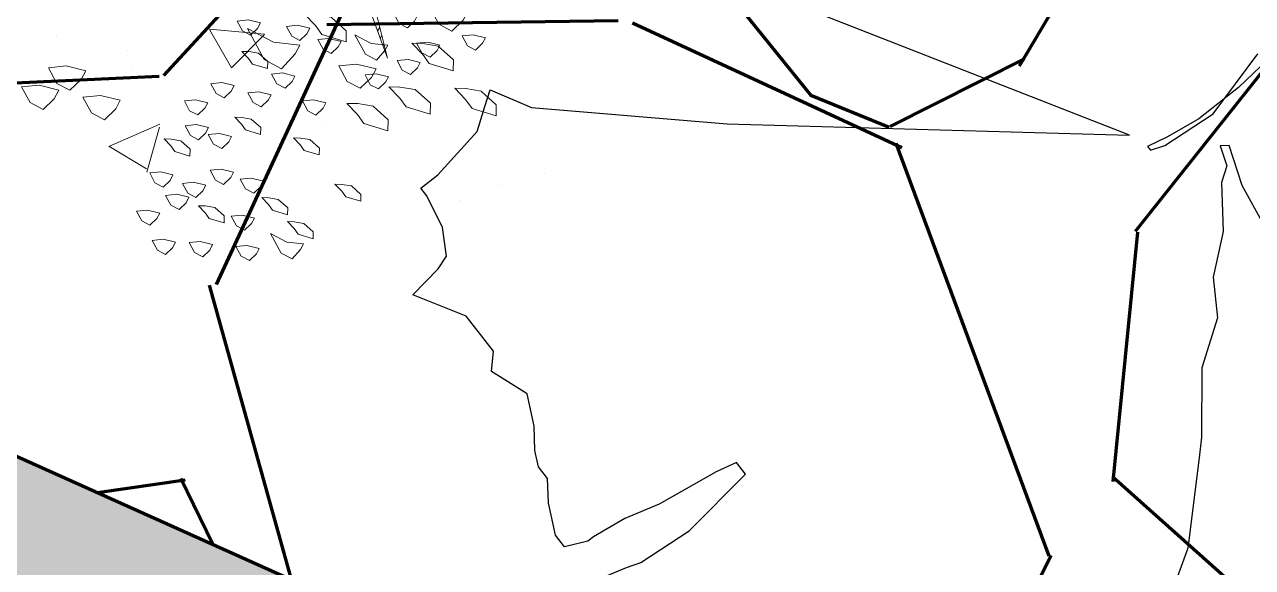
# Model space of a CAD drawing. Header units: millimetres. Extents: x 111 to 1506, y 14 to 566.
# Drawn here: x 245.119 to 246.597, y 193.169 to 193.822 of the extents above; entities that cross this region are included whole.
import ezdxf

# ---------------------------------------------------------------- set-up
doc = ezdxf.new("R2010")
doc.units = ezdxf.units.MM
for name, color, linetype, lineweight in [('ARBOLES', 78, 'Continuous', 5), ('G', 254, 'Continuous', 5), ('GRASS', 56, 'Continuous', 0)]:
    doc.layers.add(name, color=color, linetype=linetype, lineweight=lineweight)
doc.layers.add('fer', color=8, linetype='Continuous')

# ---------------------------------------------------------------- blocks, each defined once
blk = doc.blocks.new('*X16')
at = {"color": 0}
for p, q in [((16.81047117533234, 15.68), (16.818290526969, 15.68)), ((16.79237627547534, 15.66), (16.79593800361623, 15.66)), ((16.80142372540384, 15.67), (16.80711426529262, 15.67)), ((16.78332882554684, 15.65), (16.78476174193985, 15.65))]:
    blk.add_line(p, q, dxfattribs=at)
blk = doc.blocks.new('E1E')
at = {"layer": 'ARBOLES', "ltscale": 0.2}
for p, q in [((96.05984745605137, 59.56668862385395), (96.05984745605137, 59.56668862385395)), ((96.12199305213785, 59.5390584772238), (96.12199305213785, 59.5390584772238)), ((96.17960459498809, 59.52228089270265), (96.17960459498809, 59.52228089270265)), ((96.26909610571344, 59.31401346727288), (96.26909610571344, 59.31401346727288)), ((96.5117899379291, 59.21058800854694), (96.4570804002664, 59.17059756050985)), ((96.53175851765573, 59.14703815224089), (96.5091952759514, 59.20670504243098)), ((96.31222996684453, 59.10361924484577), (96.2541850288607, 59.15829070924932)), ((96.32167924824448, 59.1674116423067), (96.25444151352262, 59.15895844912603)), ((96.31284377906051, 59.10409267544405), (96.32203660558324, 59.16721739011022)), ((96.53110944283941, 59.14772774366183), (96.45383694428328, 59.16740373950613)), ((96.4334025272398, 59.07612982412802), (96.4334025272398, 59.07612982412802)), ((96.42475684482514, 59.05423916608656), (96.42475684482514, 59.05423916608656)), ((96.49156451101696, 58.97423104196257), (96.49156451101696, 58.97423104196257))]:
    blk.add_line(p, q, dxfattribs=at)
for points in [[(96.08344341521268, 59.41267883512596), (96.08415498935591, 59.42858307953456), (96.0631701452608, 59.45820724505499), (96.05305845270908, 59.44591093192189), (96.05813924140915, 59.4169985703907), (96.07333172266081, 59.40038252199274), (96.0856280224911, 59.39027053215617)], [(96.30654665542174, 59.40643834791062), (96.30699135350703, 59.41637770153208), (96.29387688036415, 59.43489131646952), (96.28755758059737, 59.42720673860894), (96.29073281824269, 59.4091379653991), (96.30022735565481, 59.39875377005005), (96.30791192520171, 59.39243428449497)], [(96.39418980703445, 59.40649948215575), (96.39463450511988, 59.41643883577721), (96.381520031977, 59.43495245071476), (96.37520073221017, 59.42726787285395), (96.37837596985551, 59.40919909964446), (96.38787050726768, 59.39881490429518), (96.39555507681456, 59.39249541874009)], [(96.40546313678821, 59.43587270129255), (96.42353163991804, 59.43904772763135), (96.4307715113795, 59.42278888845492), (96.42537278330715, 59.39116089355711), (96.41451297611505, 59.41554915232193), (96.39733386915606, 59.43225283322606)], [(96.45969982170143, 59.40157565602889), (96.47370369101499, 59.4029407483345), (96.47913359461116, 59.39074661895215), (96.47643423057495, 59.37493262150319), (96.4628750593467, 59.38350688281916), (96.45157055406929, 59.3979557879625)], [(96.15722121419316, 59.35200689610614), (96.15793278833635, 59.36791114051474), (96.13694794424141, 59.39753530603517), (96.12683625168967, 59.38523899290207), (96.1319170403896, 59.356326631371), (96.14710952164141, 59.33971058297292), (96.15940582147155, 59.32959859313637)], [(96.4019055521051, 59.35635787232086), (96.40235025019041, 59.36629722594232), (96.38923577704752, 59.38481084087964), (96.38291647728072, 59.37712626301906), (96.38609171492605, 59.35905748980921), (96.3955862523382, 59.34867329446028), (96.40327082188507, 59.3423538089051)], [(96.01383066961435, 59.36376734607796), (96.02783453892805, 59.36513243838355), (96.03326444252414, 59.35293830900121), (96.03056507848798, 59.33712431155235), (96.01700590725972, 59.34569857286833), (96.00570140198221, 59.36014747801146)], [(96.09218184432623, 59.32304562324673), (96.0928934184696, 59.33894986765522), (96.07190857437435, 59.36857403317575), (96.06179688182252, 59.35627772004266), (96.06687767052273, 59.32736535851146), (96.08207015177452, 59.31074931011362), (96.09436645160456, 59.30063732027706)], [(96.22012586163014, 59.3332554357401), (96.22083743577349, 59.34915968014871), (96.19985259167825, 59.37878384566902), (96.18974089912655, 59.36648753253591), (96.1948216878267, 59.33757517100485), (96.2100141690784, 59.32095912260688), (96.22231046890846, 59.31084713277021)], [(96.43804255836464, 59.36270792499833), (96.45204642767831, 59.36407301730394), (96.45747633127432, 59.35187888792158), (96.45477696723827, 59.33606489047275), (96.44121779601, 59.34463915178871), (96.42991329073236, 59.35908805693184)], [(96.50942717471314, 59.35552932311058), (96.52343104402672, 59.35689441541619), (96.52886094762282, 59.34470028603384), (96.52616158358654, 59.328886288585), (96.51260241235836, 59.33746054990097), (96.50129790708084, 59.3519094550441)], [(96.07213198834364, 59.33128023484759), (96.08613585765731, 59.33264532715321), (96.09156576125332, 59.32045119777085), (96.08886639721723, 59.304637200322), (96.07530722598896, 59.31321146163786), (96.06400272071134, 59.32766036678122)], [(96.1100789624685, 59.33356557773111), (96.12408283178223, 59.33493067003671), (96.1295127353783, 59.32273654065436), (96.12681337134217, 59.30692254320551), (96.11325420011387, 59.31549680452149), (96.10194969483636, 59.32994570966461)], [(96.31248360815066, 59.31653932358965), (96.31292830623607, 59.32647867721111), (96.29981383309321, 59.34499229214843), (96.29349453332638, 59.33730771428797), (96.29666977097172, 59.31923894107812), (96.30616430838388, 59.30885474572919), (96.31384887793062, 59.30253526017399)], [(96.39469685616737, 59.32879458721735), (96.40870072548107, 59.33015967952274), (96.41413062907719, 59.31796555014038), (96.411431265041, 59.30215155269165), (96.39787209381271, 59.31072581400751), (96.3865675885352, 59.32517471915075)], [(96.48145061160942, 59.30897701421946), (96.4818953096948, 59.31891636784091), (96.46878083655196, 59.33742998277823), (96.46246153678514, 59.32974540491766), (96.46563677443035, 59.31167663170803), (96.47513131184259, 59.30129243635888), (96.48281588138941, 59.29497295080391)], [(96.01555774877257, 59.32010058463247), (96.0379657411542, 59.32228490792914), (96.04665428541936, 59.30277273224515), (96.04233495571104, 59.27746830198934), (96.02063853747259, 59.29118822310129), (96.00254987479916, 59.31430833006054)], [(96.15933044187108, 59.32140201547126), (96.17333431118473, 59.32276710777687), (96.17876421478073, 59.31057297839451), (96.17606485074457, 59.29475898094579), (96.16250567951641, 59.30333324226165), (96.15120117423876, 59.31778214740488)], [(96.54965999031258, 59.31986718554144), (96.56366385962615, 59.32123227784692), (96.56909376322224, 59.3090381484647), (96.56639439918608, 59.29322415101573), (96.5528352279577, 59.30179841233171), (96.5415307226803, 59.31624731747494)], [(96.17099054715837, 59.3035823588912), (96.19339853954004, 59.30576668218774), (96.20208708380522, 59.28625450650389), (96.19776775409692, 59.26095007624807), (96.17607133585844, 59.27466999736025), (96.15798267318488, 59.29779010431939)], [(96.25376876685976, 59.29526495691861), (96.26777263617343, 59.29663004922399), (96.27320253976966, 59.28443591984164), (96.27050317573335, 59.26862192239302), (96.25694400450509, 59.27719618370889), (96.24563949922745, 59.29164508885212)], [(96.42092580245314, 59.29176735734249), (96.43492967176692, 59.29313244964799), (96.44035957536293, 59.28093832026563), (96.43766021132677, 59.26512432281679), (96.42410104009848, 59.27369858413276), (96.41279653482107, 59.28814748927599)], [(96.071718465782, 59.27751875694621), (96.0857223350957, 59.2788838492517), (96.09115223869179, 59.26668971986946), (96.08845287465547, 59.2508757224205), (96.0748937034272, 59.25944998373647), (96.0635891981498, 59.27389888887971)], [(96.13179857685274, 59.2847890602016), (96.14986707998257, 59.2879640865405), (96.15710695144405, 59.27170524736395), (96.1517082233717, 59.24007725246626), (96.1408484161796, 59.26446551123108), (96.1236693092207, 59.28116919213521)], [(96.46430268017416, 59.28185857084353), (96.47830654948795, 59.28322366314914), (96.48373645308395, 59.27102953376679), (96.48103708904776, 59.25521553631795), (96.46747791781948, 59.26378979763381), (96.456173412542, 59.27823870277716)], [(96.49412038666686, 59.28052404566056), (96.50812425598059, 59.28188913796615), (96.51355415957669, 59.26969500858381), (96.51085479554052, 59.25388101113496), (96.49729562431223, 59.26245527245094), (96.48599111903471, 59.27690417759406)], [(96.36087686690615, 59.24067492980696), (96.36132156499156, 59.25061428342842), (96.34820709184866, 59.26912789836575), (96.34188779208188, 59.26144332050515), (96.3450630297271, 59.24337454729542), (96.35455756713934, 59.23299035194638), (96.362242136686, 59.22667086639119)], [(96.54156189820395, 59.27242519319491), (96.55556576751765, 59.27379028550051), (96.56099567111383, 59.26159615611815), (96.55829630707755, 59.24578215866931), (96.54473713584929, 59.25435641998529), (96.53343263057177, 59.2688053251284)], [(96.1884175205369, 59.19443697132811), (96.18912909468024, 59.2103412157367), (96.16814425058504, 59.23996538125714), (96.15803255803343, 59.2276690681239), (96.1631133467335, 59.19875670659285), (96.17830582798528, 59.18214065819488), (96.19060212781531, 59.17202866835832)], [(96.18152592986445, 59.23874272728328), (96.19552979917812, 59.24010781958888), (96.20095970277424, 59.22791369020642), (96.19826033873807, 59.21209969275757), (96.18470116750977, 59.22067395407343), (96.17339666223228, 59.23512285921679)], [(96.39113927148428, 59.24927975824532), (96.40514314079796, 59.25064485055092), (96.41057304439396, 59.23845072116858), (96.4078736803578, 59.22263672371973), (96.39431450912953, 59.23121098503571), (96.38301000385212, 59.24565989017882)], [(96.49234159432528, 59.24076663117471), (96.50634546363895, 59.24213172348021), (96.51177536723507, 59.22993759409795), (96.50907600319887, 59.214123596649), (96.49551683197063, 59.22269785796497), (96.48421232669314, 59.23714676310821)], [(96.26510444766113, 59.23699392749522), (96.27910831697481, 59.23835901980082), (96.28453822057081, 59.22616489041847), (96.28183885653476, 59.2103508929695), (96.2682796853065, 59.21892515428549), (96.25697518002896, 59.23337405942885)], [(96.30892602346754, 59.23702449461796), (96.32292989278123, 59.23838958692345), (96.32835979637724, 59.2261954575411), (96.32566043234107, 59.21038146009225), (96.31210126111289, 59.21895572140811), (96.30079675583528, 59.23340462655145)], [(96.46074509549105, 59.20234374187173), (96.46118979357644, 59.21228309549318), (96.44807532043357, 59.23079671043061), (96.44175602066655, 59.22311213257004), (96.444931258312, 59.2050433593602), (96.45442579572423, 59.19465916401114), (96.46211036527092, 59.18833967845607)], [(96.23684126086545, 59.20820580376839), (96.26575319023395, 59.21328625435095), (96.27733791592064, 59.1872700201058), (96.26869925650412, 59.13666115959418), (96.25132216797388, 59.17568551096193), (96.22383338689218, 59.20241354919657)], [(96.40968364822328, 59.21857201392564), (96.42368751753695, 59.21993710623126), (96.42911742113294, 59.2077429768489), (96.42641805709677, 59.19192897939996), (96.41285888586836, 59.20050324071592), (96.401554380591, 59.21495214585916)], [(96.20550021019942, 59.19584085358115), (96.21950407951309, 59.19720594588674), (96.22493398310922, 59.1850118165044), (96.22223461907305, 59.16919781905555), (96.20867544784477, 59.17777208037141), (96.19737094256723, 59.19222098551465)], [(96.29406393350685, 59.17195857078927), (96.29450863159212, 59.18189792441073), (96.28139415844923, 59.20041153934817), (96.27507485868244, 59.1927269614876), (96.27825009632777, 59.17465818827785), (96.28774463373993, 59.16427399292871), (96.2954292032868, 59.15795450737372)], [(96.34283953930007, 59.193677779188), (96.35684340861376, 59.19504287149372), (96.36227331220985, 59.18284874211139), (96.35957394817379, 59.16703474466242), (96.34601477694531, 59.17560900597839), (96.33471027166792, 59.19005791112152)], [(96.38847108297176, 59.18964363651654), (96.40247495228544, 59.19100872882215), (96.40790485588165, 59.17881459943981), (96.40520549184549, 59.16300060199096), (96.39164632061708, 59.17157486330681), (96.38034181533959, 59.18602376845005)], [(96.25703753107635, 59.14572981086876), (96.27104140039015, 59.14709490317436), (96.27647130398614, 59.13490077379201), (96.27377193995008, 59.11908677634317), (96.26021276872179, 59.12766103765902), (96.24890826344419, 59.14210994280226)], [(96.49064445789195, 59.11079165933408), (96.51305245027372, 59.11297598263064), (96.52174099453879, 59.09346380694687), (96.51742166483045, 59.06815937669107), (96.49572524659212, 59.08187929780301), (96.47763658391857, 59.10499940476227)], [(96.50370221671385, 59.04646287771065), (96.52611020909552, 59.04864720100708), (96.53479875336069, 59.02913502532333), (96.53047942365237, 59.00383059506753), (96.50878300541392, 59.01755051617945), (96.49069434274045, 59.04067062313872)], [(96.55141438289905, 59.04432746574246), (96.57382237528081, 59.046511789039), (96.58251091954588, 59.02699961335502), (96.57819158983767, 59.00169518309933), (96.55649517159912, 59.01541510421139), (96.53840650892569, 59.03853521117053)]]:
    blk.add_lwpolyline(points, close=True, dxfattribs=at)
blk.add_lwpolyline([(96.07281968791156, 59.1039941328027), (96.13557468080324, 59.29560578102284), (96.06123496222477, 59.13001036704797)], dxfattribs=at)
at = {"layer": 'ARBOLES', "ltscale": 0.2, "xscale": 0.8372139817761642, "yscale": 0.8372139817761642, "zscale": 0.8372139817761642, "rotation": 204.0028523145856}
blk.add_blockref('*X16', (103.6395475192941, 76.97354757922794), dxfattribs=at)
blk = doc.blocks.new('tr')
at = {"layer": 'fer', "color": 97}
for p, q in [((1378.723139890133, 205.989481824105), (1378.729090990159, 205.9288216330938)), ((1378.723139890133, 205.989481824105), (1378.729090990159, 205.9288216330938)), ((1378.735042090184, 205.8854929252234), (1378.711237690082, 205.9721503409569)), ((1378.735042090184, 205.8854929252234), (1378.711237690082, 205.9721503409569)), ((1378.729090990159, 205.9288216330938), (1378.729090990159, 205.8681614420825)), ((1378.729090990159, 205.9288216330938), (1378.729090990159, 205.8681614420825)), ((1378.729090990159, 205.8161669926453), (1378.735042090184, 205.8854929252234)), ((1378.729090990159, 205.8161669926453), (1378.735042090184, 205.8854929252234)), ((1378.776699790358, 205.8768271836566), (1378.770748690333, 205.8681614420825)), ((1378.776699790358, 205.8768271836566), (1378.770748690333, 205.8681614420825)), ((1378.824308590554, 205.8594957005084), (1378.776699790358, 205.8768271836566)), ((1378.824308590554, 205.8594957005084), (1378.776699790358, 205.8768271836566)), ((1378.729090990159, 205.8681614420825), (1378.723139890133, 205.8248327342121)), ((1378.729090990159, 205.8681614420825), (1378.723139890133, 205.8248327342121)), ((1378.770748690333, 205.8681614420825), (1378.794553090431, 205.8594957005084)), ((1378.770748690333, 205.8681614420825), (1378.794553090431, 205.8594957005084)), ((1378.794553090431, 205.8594957005084), (1378.806455290482, 205.8421642173603)), ((1378.794553090431, 205.8594957005084), (1378.806455290482, 205.8421642173603)), ((1378.877868490779, 205.8508299589344), (1378.824308590554, 205.8594957005084)), ((1378.877868490779, 205.8508299589344), (1378.824308590554, 205.8594957005084)), ((1378.806455290482, 205.8421642173603), (1378.854064090678, 205.8075012510712)), ((1378.806455290482, 205.8421642173603), (1378.854064090678, 205.8075012510712)), ((1378.723139890133, 205.8248327342121), (1378.717188790108, 205.7988355094972)), ((1378.723139890133, 205.8248327342121), (1378.717188790108, 205.7988355094972)), ((1378.723139890133, 205.7988355094972), (1378.729090990159, 205.8161669926453)), ((1378.723139890133, 205.7988355094972), (1378.729090990159, 205.8161669926453)), ((1378.717188790108, 205.7988355094972), (1378.723139890133, 205.7988355094972)), ((1378.717188790108, 205.7988355094972), (1378.723139890133, 205.7988355094972)), ((1378.854064090678, 205.8075012510712), (1378.889770690826, 205.7641725432081)), ((1378.854064090678, 205.8075012510712), (1378.889770690826, 205.7641725432081)), ((1378.69338439001, 205.7901697679231), (1377.943545786884, 205.3482169477033)), ((1378.69338439001, 205.7901697679231), (1377.943545786884, 205.3482169477033)), ((1378.383927188721, 205.4175428802887), (1378.69338439001, 205.7901697679231)), ((1378.383927188721, 205.4175428802887), (1378.69338439001, 205.7901697679231)), ((1378.889770690826, 205.7641725432081), (1378.931428391001, 205.7381753184859)), ((1378.889770690826, 205.7641725432081), (1378.931428391001, 205.7381753184859)), ((1378.931428391001, 205.7381753184859), (1378.96713499115, 205.6861808690487)), ((1378.931428391001, 205.7381753184859), (1378.96713499115, 205.6861808690487)), ((1378.96713499115, 205.6861808690487), (1379.032597091422, 205.6341864196115)), ((1378.96713499115, 205.6861808690487), (1379.032597091422, 205.6341864196115)), ((1379.032597091422, 205.6341864196115), (1379.050450391498, 205.6168549364634)), ((1379.032597091422, 205.6341864196115), (1379.050450391498, 205.6168549364634)), ((1379.050450391498, 205.6168549364634), (1379.127814691821, 205.5388632623112)), ((1379.050450391498, 205.6168549364634), (1379.127814691821, 205.5388632623112)), ((1379.127814691821, 205.5388632623112), (1379.181374592043, 205.4522058465777)), ((1379.127814691821, 205.5388632623112), (1379.181374592043, 205.4522058465777)), ((1378.223247488049, 205.244228048829), (1378.383927188721, 205.4175428802887)), ((1378.223247488049, 205.244228048829), (1378.383927188721, 205.4175428802887)), ((1378.17563868785, 205.218230824114), (1378.223247488049, 205.244228048829)), ((1378.17563868785, 205.218230824114), (1378.223247488049, 205.244228048829)), ((1378.17563868785, 205.218230824114), (1378.17563868785, 205.218230824114)), ((1378.17563868785, 205.218230824114), (1378.17563868785, 205.218230824114)), ((1378.1875408879, 205.2008993409659), (1378.17563868785, 205.218230824114)), ((1378.17563868785, 205.218230824114), (1378.17563868785, 205.218230824114)), ((1378.17563868785, 205.218230824114), (1378.17563868785, 205.218230824114)), ((1378.1875408879, 205.2008993409659), (1378.17563868785, 205.218230824114)), ((1378.205394187977, 205.1749021162436), (1378.1875408879, 205.2008993409659)), ((1378.205394187977, 205.1749021162436), (1378.1875408879, 205.2008993409659)), ((1378.211345287998, 205.1402391499546), (1378.205394187977, 205.1749021162436)), ((1378.211345287998, 205.1402391499546), (1378.205394187977, 205.1749021162436)), ((1378.711237690082, 205.1749021162436), (1378.70528659006, 205.1489048915287)), ((1378.711237690082, 205.1749021162436), (1378.70528659006, 205.1489048915287)), ((1378.729090990159, 205.1749021162436), (1378.711237690082, 205.1749021162436)), ((1378.729090990159, 205.1749021162436), (1378.711237690082, 205.1749021162436)), ((1378.740993190209, 205.0795789589433), (1378.729090990159, 205.1749021162436)), ((1378.740993190209, 205.0795789589433), (1378.729090990159, 205.1749021162436)), ((1378.70528659006, 205.1489048915287), (1378.69338439001, 205.0709132173693)), ((1378.70528659006, 205.1489048915287), (1378.69338439001, 205.0709132173693)), ((1378.211345287998, 205.1402391499546), (1378.211345287998, 205.1402391499546)), ((1378.217296388024, 205.1055761836656), (1378.211345287998, 205.1402391499546)), ((1378.211345287998, 205.1402391499546), (1378.211345287998, 205.1402391499546)), ((1378.217296388024, 205.1055761836656), (1378.211345287998, 205.1402391499546)), ((1378.217296388024, 205.0795789589433), (1378.217296388024, 205.1055761836656)), ((1378.217296388024, 205.0795789589433), (1378.217296388024, 205.1055761836656)), ((1378.229198588075, 205.0795789589433), (1378.217296388024, 205.0795789589433)), ((1378.229198588075, 205.0795789589433), (1378.217296388024, 205.0795789589433)), ((1378.270856288249, 205.0709132173693), (1378.229198588075, 205.0795789589433)), ((1378.270856288249, 205.0709132173693), (1378.229198588075, 205.0795789589433)), ((1378.300611788372, 205.0535817342284), (1378.270856288249, 205.0709132173693)), ((1378.300611788372, 205.0535817342284), (1378.270856288249, 205.0709132173693)), ((1378.69338439001, 205.0709132173693), (1378.681482189959, 205.0275845095061)), ((1378.69338439001, 205.0709132173693), (1378.681482189959, 205.0275845095061)), ((1378.735042090184, 205.0102530263653), (1378.740993190209, 205.0795789589433)), ((1378.735042090184, 205.0102530263653), (1378.740993190209, 205.0795789589433)), ((1378.306562888398, 205.0362502510802), (1378.300611788372, 205.0535817342284)), ((1378.306562888398, 205.0362502510802), (1378.300611788372, 205.0535817342284)), ((1378.312513988423, 204.9929215432171), (1378.306562888398, 205.0362502510802)), ((1378.312513988423, 204.9929215432171), (1378.306562888398, 205.0362502510802)), ((1378.37202498867, 205.0275845095061), (1378.312513988423, 204.9929215432171)), ((1378.37202498867, 205.0275845095061), (1378.312513988423, 204.9929215432171)), ((1378.383927188721, 205.0275845095061), (1378.37202498867, 205.0275845095061)), ((1378.383927188721, 205.0275845095061), (1378.37202498867, 205.0275845095061)), ((1378.425584888892, 205.0275845095061), (1378.383927188721, 205.0275845095061)), ((1378.425584888892, 205.0275845095061), (1378.383927188721, 205.0275845095061)), ((1378.443438188968, 205.0102530263653), (1378.425584888892, 205.0275845095061)), ((1378.443438188968, 205.0102530263653), (1378.425584888892, 205.0275845095061)), ((1378.491046989167, 205.0275845095061), (1378.443438188968, 205.0102530263653)), ((1378.491046989167, 205.0275845095061), (1378.443438188968, 205.0102530263653)), ((1378.526753589316, 205.0102530263653), (1378.491046989167, 205.0275845095061)), ((1378.526753589316, 205.0102530263653), (1378.491046989167, 205.0275845095061)), ((1378.681482189959, 205.0275845095061), (1378.675531089933, 204.984255801643)), ((1378.681482189959, 205.0275845095061), (1378.675531089933, 204.984255801643)), ((1378.550557989414, 204.9929215432171), (1378.526753589316, 205.0102530263653)), ((1378.550557989414, 204.9929215432171), (1378.526753589316, 205.0102530263653)), ((1378.729090990159, 204.9929215432171), (1378.735042090184, 205.0102530263653)), ((1378.729090990159, 204.9929215432171), (1378.735042090184, 205.0102530263653)), ((1378.568411289487, 204.984255801643), (1378.550557989414, 204.9929215432171)), ((1378.568411289487, 204.984255801643), (1378.550557989414, 204.9929215432171)), ((1378.586264589563, 204.984255801643), (1378.568411289487, 204.984255801643)), ((1378.586264589563, 204.984255801643), (1378.568411289487, 204.984255801643)), ((1378.610068989661, 204.9669243184949), (1378.586264589563, 204.984255801643)), ((1378.610068989661, 204.9669243184949), (1378.586264589563, 204.984255801643)), ((1378.675531089933, 204.984255801643), (1378.675531089933, 204.975590060069)), ((1378.675531089933, 204.984255801643), (1378.675531089933, 204.975590060069)), ((1378.717188790108, 204.949592835354), (1378.729090990159, 204.9929215432171)), ((1378.717188790108, 204.949592835354), (1378.729090990159, 204.9929215432171)), ((1378.675531089933, 204.975590060069), (1378.663628889886, 204.949592835354)), ((1378.675531089933, 204.975590060069), (1378.663628889886, 204.949592835354)), ((1378.64577558981, 204.949592835354), (1378.610068989661, 204.9669243184949)), ((1378.64577558981, 204.949592835354), (1378.610068989661, 204.9669243184949)), ((1378.663628889886, 204.949592835354), (1378.64577558981, 204.949592835354)), ((1378.663628889886, 204.949592835354), (1378.64577558981, 204.949592835354))]:
    blk.add_line(p, q, dxfattribs=at)

msp = doc.modelspace()

# ---------------------------------------------------------------- hatches: boundary and pattern name
at = {"layer": 'G', "lineweight": 100, "ltscale": 1000}
h = msp.add_hatch(dxfattribs=at)
h.set_pattern_fill('AR-HBONE', color=256, scale=0.04599999999999999, angle=-22.08522832086834, style=0)
h.set_pattern_definition([(22.91477167913166, (777.2314303348064, 1670.63462945394), (0.097837146278343, 0.2411221532918743), [0.5519999999999998, -0.1839999999999999]), (112.9147716791316, (777.4009099846065, 1670.706271957454), (0.097837146278343, 0.2411221532918743), [0.5519999999999999, -0.184])])
edge = h.paths.add_edge_path()
edge.add_line((221.7473892507877, 201.0769939762462), (222.2417687523686, 203.5668404504517))
edge.add_line((222.2417687523686, 203.5668404504517), (283.2526508513097, 176.1821522132281))
edge.add_line((283.2526508513097, 176.1821522132281), (282.6155355253268, 174.2758931804485))
edge.add_line((282.6155355253268, 174.2758931804485), (222.0444349454494, 201.4631858158104))
at = {"layer": 'GRASS', "lineweight": 100, "ltscale": 1000, "true_color": 0x261a0d}
h = msp.add_hatch(dxfattribs=at)
h.set_pattern_fill('GRAVEL', color=28, scale=1.7, angle=-112.0852283208683)
h.set_pattern_definition([(115.9275591831317, (831.6558656637125, 1675.660298218435), (-9.063970477445864, 18.35468439347277), [0.2287111999999999, -22.64244968002528]), (72.8845124071316, (831.555865075233, 1675.865989448933), (-6.094838201485775, -19.54233730385667), [0.3924755999999997, -38.85507209409096]), (20.42521875713165, (831.6713700878337, 1676.241083559876), (-23.71965007661784, -8.721708562133985), [0.2767395999999996, -27.39725541336946]), (155.1884606851316, (831.5268325152146, 1677.015230115834), (30.86609512533933, -14.35876637157613), [0.3574045999999995, -35.38304867076923]), (180.7484258571317, (831.2024189288271, 1677.165209530979), (22.09903787548946, 0.2062158521636182), [0.3504634999999995, -34.69593431775004]), (245.1884606851316, (830.8519848498462, 1677.160631727058), (14.35876637157613, 30.86609512533933), [0.3574045999999996, -35.38304867076924]), (285.6090121458317, (830.7020054347012, 1676.836218140671), (-7.443358276317301, 26.87017710344271), [0.4726492999999999, -46.79224253315719]), (320.1701000540316, (830.8291817005419, 1676.381000393426), (30.18157129471496, -25.08869773786675), [0.4462295999999997, -44.17674654458273]), (9.344337294131659, (831.1718635674623, 1676.095185526626), (25.59182681762635, 4.292831249492636), [0.358615, -35.5029242865393]), (63.15112998813171, (831.5257202655963, 1676.153412987378), (-8.606190085402462, -16.68872350462789), [0.4094144, -20.06129638394691]), (110.3122094771315, (831.7106275701623, 1676.518692727739), (-9.657796932637883, 25.93408873293846), [0.5294615999999999, -52.41673750815132]), (26.72884651313167, (830.8782964886014, 1675.462110988985), (13.92580708083157, 7.191793736437567), [0.1807116999999998, -17.89053618164897]), (59.38400606913165, (831.039698945973, 1675.543389810054), (-11.45980388463115, -19.20007538854451), [0.3438028999999997, -34.03656940746687]), (112.9147716791316, (831.2147918799569, 1675.83926725845), (-1.575263513412269, 0.6391751429081425), [0.2404157, -2.163747356034269]), (91.11336219313161, (831.4485657615699, 1675.872834687239), (-0.04534868771620765, -9.154667852878214), [0.1294685999999998, -12.81734567996862]), (179.7161811651316, (831.4460501161713, 1676.002278387466), (5.36496568314527, -0.3422619153127439), [0.1830950999999999, -8.971685072128647]), (278.8785282112316, (831.2629567591134, 1676.00318536122), (1.233001598100129, -6.004140826053566), [0.2973793, -9.615238921237006]), (49.4798228561317, (831.3088542038845, 1675.709370071347), (-2.853613799228716, -2.511351883916598), [0.2150346999999999, -5.160837322286275]), (264.3043120131317, (831.8167716990579, 1676.915931225245), (-1.665960888844636, -17.67016056284828), [0.3012399999999996, -29.82283674933795]), (318.2609476210316, (831.7868751004343, 1676.616177670819), (-14.77119807590796, 13.33198062564363), [0.2527236999999999, -25.01959317044229]), (181.1133621931316, (831.6239069065672, 1675.581535042765), (9.154667852878212, -0.04534868771621606), [0.2589354999999999, -12.68787877996863]), (231.5252313451316, (831.3650195061147, 1675.576503751967), (11.11754196931903, 13.83510970539912), [0.3012399999999996, -29.82283674933727]), (227.3587264591317, (830.8401083207423, 1677.312219813848), (6.346402741365738, 6.597967281245549), [0.2904959999999997, -14.23431036703974]), (182.6899122481317, (830.6433244870724, 1677.098528160277), (20.52377436207706, 0.8453909950718471), [0.2434025999999999, -24.09689320756919]), (314.7161811655316, (830.0422516417256, 1676.204957550539), (6.597967281245471, -6.346402741365628), [0.2589354999999999, -12.68787877996862]), (265.2687963154316, (830.2244380250287, 1676.020957219727), (2.00822280415695, 23.03512624599356), [0.2849726999999996, -28.21222014420798]), (317.3587264595316, (830.3554474617506, 1676.976836672111), (-6.597967281245432, 6.346402741365659), [0.1452479999999997, -14.37955836703973]), (349.2247041531316, (830.0806021503, 1676.299473361343), (6.940229196557683, -0.9814370582204304), [0.08668299999999995, -8.581650173107754]), (53.87852821113169, (830.1657570773997, 1676.283267239332), (-3.492788942136906, -4.086615397328875), [0.3504634999999999, -6.658816063550089]), (73.92377763613156, (830.372355281652, 1676.566361184869), (-4.816487915669533, -16.391810277032), [0.3247849999999997, -32.15366939672273]), (191.6048392051316, (831.1211830429066, 1676.060711124082), (3.789702169732906, 0.2969132275959935), [0.2451773999999997, -5.884259768288793]), (241.0719982661315, (830.8810174098645, 1676.011391060158), (-14.01650445626399, -25.501129442194), [0.4280497999999999, -42.3768564608481]), (308.8601675800316, (830.673965718735, 1675.636750436092), (-8.470144022253866, 10.77528005400675), [0.1750251999999999, -17.32754603967789]), (337.9147716791317, (830.7837806777968, 1675.500461497559), (2.21443865632056, 0.9360883705041902), [0.102, -1.598]), (8.171208843131655, (830.4323966899125, 1676.57869120085), (-13.58354516551939, -1.826828053292215), [0.2361708, -23.38098398206466]), (295.9275591833316, (830.6661705715256, 1676.61225862964), (9.063970477445858, -18.35468439347265), [0.4574223999999998, -22.41373848002528]), (247.9147716791316, (830.8661717484846, 1676.200876168645), (0.9360883705041905, -2.21443865632056), [0.4419999999999999, -1.258]), (213.2196181481317, (830.6999862113285, 1675.791307655157), (-17.41859602296829, -11.27840913376679), [0.2687937999999995, -26.61056631143137]), (141.9693757781317, (830.4751197265433, 1675.644049161275), (-5.661878910741299, 4.131964085045179), [0.2475233999999999, -12.12866341177684]), (95.56074704313163, (830.2801498403817, 1675.796544221819), (-3.608307418868343, 36.32175818391693), [0.4030104999999996, -39.89810610984092]), (63.34085041913167, (830.2410976339172, 1676.197658825355), (9.884540371218755, 19.83925053145262), [0.4263582999999996, -42.20942479354709])])
h.paths.add_polyline_path([(252.7472098018391, 189.8744963318399), (236.2912830150011, 197.2607266109126), (243.2220114249691, 197.8670867767619)])

# ---------------------------------------------------------------- linework, layer by layer
at = {"lineweight": 100, "ltscale": 1000}
msp.add_line((222.2417687523686, 203.5668404504517), (283.2526508513097, 176.1821522132281), dxfattribs=at)

# ---------------------------------------------------------------- block references
at = {"lineweight": 100, "rotation": 308.0875778470352}
msp.add_blockref('tr', (-765.990202826772, 1151.870478543507), dxfattribs=at)
at = {"layer": 'ARBOLES', "color": 0, "xscale": 0.8310831642732953, "yscale": 0.8310831642732953, "zscale": 0.8310831642732953, "rotation": 218.0875778470351}
msp.add_blockref('E1E', (278.0410361161279, 281.8534995771867), dxfattribs=at)

doc.saveas('drawing.dxf')
